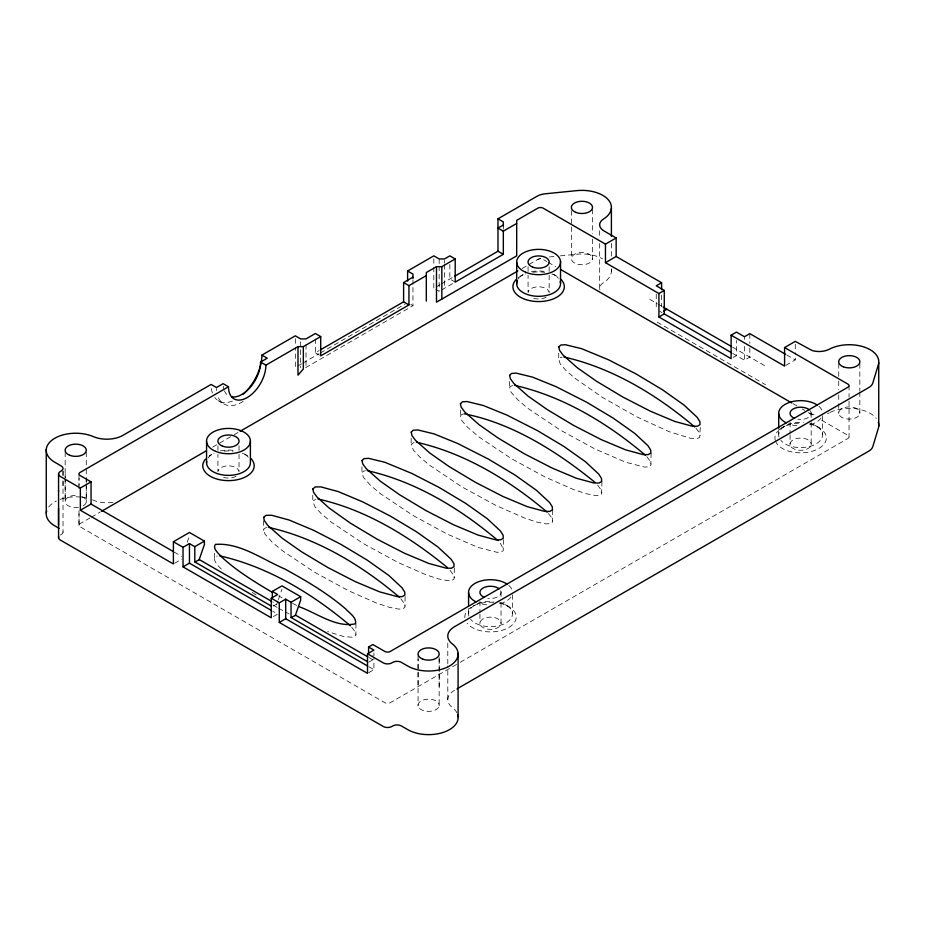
<?xml version="1.0" encoding="UTF-8"?>
<svg xmlns="http://www.w3.org/2000/svg" width="925" height="925" viewBox="0 0 925 925"><rect width="100%" height="100%" fill="white"/><g stroke="black" fill="none" stroke-linecap="round" stroke-linejoin="round"><path stroke-width="0.69" stroke-dasharray="4.62 3.47" d="M63.027 485.717L63.027 481.486M63.027 475.843L63.027 470.189M65.166 497.881L65.166 479.474M65.166 478.052L65.166 473.808M79.007 525.412L79.007 513.757M79.007 488.793L79.007 478.445M86.256 498.957L86.256 483.37M86.256 481.96L86.256 477.705M418.077 685.275L418.077 659.005M439.167 686.338L439.167 655.929M447.792 699.52L447.804 665.954M599.666 288.6L599.678 243.518M611.39 243.391L611.39 256.098M221.364 569.048C218.635 566.551 210.148 557.995 217.294 555.983M405.138 596.532L404.849 607.471L402.699 608.87L398.536 609.089L389.356 607.309L376.88 603.204L348.609 590.774L314.234 572.032L282.206 550.572L272.135 542.154L265.012 534.153L263.637 529.713L264.839 528.152L267.001 527.504M454.337 568.135L454.036 579.062L451.886 580.472L447.735 580.68L438.554 578.911L426.078 574.795L397.796 562.365L363.433 543.623L331.404 522.174L321.333 513.757L314.997 506.9L312.823 501.315L315.679 499.188M503.524 539.726L503.235 550.664L501.084 552.075L496.922 552.283L477.994 547.392L446.995 533.968L412.631 515.225L380.591 493.765L370.532 485.347L363.409 477.358L362.022 472.906L363.224 471.345L365.387 470.698M355.952 623.566L355.882 635.255L353.5 637.279L344.262 636.712L327.693 631.602M552.722 509.953L552.422 522.255L550.283 523.666L546.12 523.885L536.939 522.105L524.463 518L496.193 505.57L461.818 486.828L429.79 465.368L419.719 456.95L413.382 450.093L411.22 444.509L414.065 442.381M601.921 481.555L601.62 493.858L599.469 495.268L595.318 495.476L586.138 493.707L573.662 489.591L545.38 477.161L511.016 458.418L478.988 436.97L467.333 427.038L461.795 420.551L460.407 416.111L461.621 414.539L463.772 413.903M651.107 453.158L650.818 465.46L648.668 466.859L644.505 467.079L625.577 462.188L594.578 448.764L560.203 430.021L528.175 408.561L518.116 400.143L510.993 392.142L509.698 387.39L510.808 386.141L513.525 385.436M700.306 427.489L699.601 437.571L696.317 438.704L690.466 438.253L669.214 431.709L636.909 416.909L602.846 397.611L575.084 378.371L565.718 370.231L560.18 363.745L558.793 359.305L560.007 357.732L562.169 357.096M187.22 542.293L189.452 535.864M277.939 600.845L276.61 604.707L272.852 602.048M278.39 599.562L281.952 589.271M781.324 428.206L785.117 425.962M315.367 339.001L315.367 352.772L319.102 350.61M301.562 363.826L295.318 367.433L295.318 347.314M302.81 363.109L319.021 353.743M320.27 353.026L405.115 304.036M436.276 286.854L439.988 284.715M441.213 283.998L453.551 276.876M305.655 367.641L412.955 305.689L412.955 285.571M441.63 289.941L453.262 283.223M60.31 535.089L61.27 534.534A6.047 3.492 0 0 0 61.27 529.597M90.107 517.896L80.093 523.677A3.781 2.185 0 0 0 80.093 526.764L384.881 702.722A3.781 2.185 0 0 0 390.234 702.722L459.02 663.017M91.355 517.179L100.108 512.115M212.657 447.133L233.031 435.374M234.279 434.658L238.037 432.484M522.082 268.493L537.818 259.416A3.781 2.185 0 0 1 543.16 259.416L546.906 261.578M520.44 276.24L523.111 274.69A21.934 12.661 0 0 0 518.22 279.003M174.594 563.279L181.728 559.163M273.395 606.072L276.61 604.21M273.395 616.559L277.673 614.096L272.702 611.228M733.259 357.432L736.462 355.582L736.462 340.4M732.727 353.419L744.486 360.207L749.828 357.119L749.828 344.701M785.776 365.387L795.28 359.894L795.28 352.772M368.578 662.254L372.856 659.779L372.856 655.628M368.578 672.753L373.92 669.665L373.92 657.085M460.268 662.288L847.947 438.462A3.781 2.185 0 0 0 847.947 435.374L819.215 418.794M549.334 256.977L554.838 256.422M560.353 255.878L576.876 254.213A29.496 17.032 0 0 1 602.557 258.827M809.572 413.221L812.127 414.123A15.124 8.73 0 0 0 816.486 414.978M292.543 603.366L297.122 605.667M285.617 612.084L289.074 613.899M278.668 595.954L282.137 597.839M278.668 608.303L284.449 611.448M272.944 605.054L277.523 607.644M556.202 275.904L553.034 274.101A21.934 12.661 0 0 1 558.423 278.205M815.041 425.373L819.377 427.847M504.9 604.43L509.247 606.904M786.678 354.934L795.28 359.894M649.824 299.376L657.132 303.597M658.068 304.14L662.034 306.429M732.507 347.118L767.461 367.294M659.687 311.251L661.988 312.581M657.132 322.12L765.507 384.696M548.155 262.295L555.659 266.62M792.991 403.647L797.246 406.098M802.206 408.966L804.692 410.399M808.415 412.55L814.22 415.903M455.204 282.102L449.851 279.015L449.851 261.312M435.953 289.513L439.155 291.363L439.155 265.995M410.816 304.452L412.955 305.689M315.367 352.772L320.721 355.859M218.057 400.594L223.411 403.682M369.098 657.617L372.856 659.779M174.177 552.052L181.624 556.353M368.959 666.798L373.92 669.665M252.19 592.416L256.387 595.087M696.016 428.321L698.861 431.998L700.306 435.721M646.818 456.73L649.662 460.396L651.107 464.13M597.631 485.128L601.088 489.857L601.921 492.528M548.433 513.537L551.277 517.202L552.722 520.937M450.047 570.332L453.504 575.072L454.337 577.732M400.849 598.741L404.306 603.47L405.138 606.141M351.662 627.138L355.119 631.868L355.952 634.538M500.344 543.229L503.524 549.334M611.402 268.736L611.402 271.545M599.666 230.707L599.666 237.829M447.792 643.072L447.804 664.52M859.834 363.698L859.834 390.963M859.834 392.027L859.834 413.533A10.591 6.117 0 0 1 843.218 418.007A10.591 6.117 0 0 1 844.814 407.462A10.591 6.117 0 0 1 859.834 413.533M849.046 385.482L849.046 397.16M849.046 401.022L849.046 437.109M838.744 363.698L838.744 376.452M838.744 381.054L838.744 389.552M838.744 394.859L838.744 402.294M838.744 403.716L838.744 413.533M822.545 415.753L822.545 434.484M811.179 412.77L811.179 421.187M811.179 422.598L811.179 444.705A10.591 6.117 0 0 1 794.552 449.18A10.591 6.117 0 0 1 796.159 438.635A10.591 6.117 0 0 1 811.179 444.705M795.28 344.227L795.28 351.35M790.077 422.262L790.077 433.49M790.077 434.889L790.077 444.705M778.711 429.582L778.711 435.351M749.828 333.659L749.828 343.314M744.486 336.746L744.486 339.51M744.486 346.401L744.486 360.207M661.606 295.144L661.606 306.187M656.253 294.092L656.253 309.274M592.474 209.339L592.474 233.771M592.474 239.089L592.474 259.173A10.591 6.117 0 0 1 575.859 263.648A10.591 6.117 0 0 1 577.454 253.103A10.591 6.117 0 0 1 592.474 259.173M571.384 210.761L571.384 259.173M558.735 353.153L558.735 360.01M549.161 266.782L549.161 273.788M549.161 275.199L549.161 292.369A10.591 6.117 0 0 0 538.616 286.796A10.591 6.117 0 0 0 528.071 292.369L528.071 275.199M528.071 266.782L528.071 273.788M512.404 594.81L512.404 613.541M509.536 381.551L509.536 388.419M503.327 226.128L503.327 229.18M501.038 591.827L501.038 597.446M501.038 602.718L501.038 623.762A10.591 6.117 0 0 1 484.422 628.237A10.591 6.117 0 0 1 486.018 617.692A10.591 6.117 0 0 1 501.038 623.762M479.948 601.308L479.948 612.535M479.948 613.946L479.948 623.762M468.57 608.638L468.57 614.408M460.349 409.96L460.349 416.817M444.509 260.341L444.509 263.139M444.509 264.538L444.509 288.276M439.155 258.942L439.155 264.585M439.167 659.005L439.167 705.787A10.591 6.117 0 0 1 422.552 710.261A10.591 6.117 0 0 1 424.147 699.716A10.591 6.117 0 0 1 439.167 705.787M433.813 258.676L433.813 265.729M433.813 267.14L433.813 288.276M418.077 655.929L418.077 705.787M412.955 279.824L412.955 284.299M411.151 438.358L411.151 445.226M373.92 652.888L373.92 655.686M361.953 466.767L361.953 473.623M312.766 495.164L312.766 502.021M306.013 344.609L306.013 367.433M300.671 341.776L300.671 367.641M295.318 338.689L295.318 345.881M263.567 520.821L263.567 530.43M239.032 445.838L239.032 453.192M239.032 454.256L239.032 471.426A10.591 6.117 0 0 0 228.487 465.853A10.591 6.117 0 0 0 217.93 471.426L217.93 454.256M217.93 445.838L217.93 453.192M214.38 553.335L214.38 558.827M86.256 452.209L86.256 467.784M86.256 469.206L86.256 476.641M86.256 478.052L86.256 482.307M86.256 483.717L86.256 502.044M79.007 474.941L79.007 485.29M79.007 510.797L79.007 525.03M65.166 452.209L65.166 477.705M65.166 479.127L65.166 502.044M63.027 470.987L63.027 475.23M63.027 480.873L63.027 532.372M830.211 412.365A29.496 17.032 0 0 1 876.218 418.412M611.309 269.533A29.496 17.032 0 0 1 603.643 282.507A15.124 8.73 0 0 0 599.886 289.93M235.968 476.283A10.591 6.117 0 0 1 220.994 476.283M546.108 297.226A10.591 6.117 0 0 1 531.135 297.226M810.219 410.723A10.591 6.117 0 0 1 808.739 417.233A10.591 6.117 0 0 1 797.893 419.21M500.714 590.774A10.591 6.117 0 0 1 487.752 598.267M821.03 417.95A21.934 12.661 0 0 1 808.67 425.084M796.899 425.778A21.934 12.661 0 0 1 788.597 423.893M818.96 406.364A21.934 12.661 0 0 1 822.244 411.151M510.889 597.007A21.934 12.661 0 0 1 498.54 604.141M486.77 604.834A21.934 12.661 0 0 1 478.468 602.95M508.831 585.421A21.934 12.661 0 0 1 512.103 590.208M810.046 423.488A21.934 12.661 0 0 1 816.139 443.873A21.934 12.661 0 0 1 780.827 440.358M779.012 437.062A21.934 12.661 0 0 1 803.362 422.355M208.079 458.06A21.934 12.661 0 0 1 212.97 453.747L209.177 455.99A25.715 14.846 0 0 1 214.114 453.481M220.439 450.926A21.934 12.661 0 0 1 235.112 450.637M248.282 457.262A21.934 12.661 0 0 0 242.893 453.158L247.229 455.632A25.715 14.846 0 0 0 242.165 453.215M499.916 602.533A21.934 12.661 0 0 1 505.998 622.93A21.934 12.661 0 0 1 470.686 619.415M468.882 616.119A21.934 12.661 0 0 1 474.988 605.019M477.242 603.886A21.934 12.661 0 0 1 493.233 601.412M531.505 271.673A21.934 12.661 0 0 1 545.253 271.58M81.782 496.494A10.591 6.117 0 0 1 81.782 506.518M78.452 507.409A10.591 6.117 0 0 1 65.132 501.512A10.591 6.117 0 0 1 78.452 495.603M809.375 424.043A25.715 14.846 0 0 1 818.417 448.717A25.715 14.846 0 0 1 776.098 442.451M775.312 440.612A25.715 14.846 0 0 1 777.647 431.351M779.312 429.709A25.715 14.846 0 0 1 801.859 423.176M224.243 451.146A25.715 14.846 0 0 1 232.996 451.169M499.246 603.1A25.715 14.846 0 0 1 509.432 627.092A25.715 14.846 0 0 1 467.148 623.288M464.812 617.773A25.715 14.846 0 0 1 467.507 610.407M469.172 608.766A25.715 14.846 0 0 1 471.183 607.251M473.519 605.91A25.715 14.846 0 0 1 493.915 602.348M518.266 277.662A25.715 14.846 0 0 1 525.643 273.916M532.765 272.274A25.715 14.846 0 0 1 544.744 272.32M551.832 273.997A25.715 14.846 0 0 1 558.457 277.292M243.229 401.358A35.925 20.743 -60 0 1 217.78 396.12M216.6 390.616A35.925 20.743 -60 0 1 216.462 388.581M226.706 394.304A26.467 15.286 -60 0 1 224.451 390.87M223.723 388.708A26.467 15.286 -60 0 1 223.283 386.292M232.395 401.092A35.925 20.743 -60 0 1 214.739 397.461M212.438 393.033A35.925 20.743 -60 0 1 211.247 387.529M112.862 502.321A22.686 13.1 0 0 1 93.321 500.194A29.496 17.032 0 0 0 90.373 499.084M48.701 507.016A29.496 17.032 0 0 1 56.309 501.038M60.09 499.419A29.496 17.032 0 0 1 80.429 497.049M81.585 497.164A29.496 17.032 0 0 1 89.332 498.748M456.962 712.897A29.496 17.032 0 0 0 452.279 707.44A22.686 13.1 0 0 1 454.441 690.362M829.332 412.804A15.124 8.73 0 0 1 827.517 413.637M537.101 259.821A15.124 8.73 0 0 1 540.824 258.248"/><path stroke-width="1.39" d="M46.262 449.353L46.262 512.947M58.564 525.099L58.564 508.16M58.564 491.221L58.564 473.669M173.403 541.726L183.034 547.288L189.452 543.588L194.793 546.675L194.793 561.926L199.072 559.949L204.413 544.513L204.413 541.113L189.452 532.465L173.403 541.726L173.403 563.961L80.359 510.242L80.359 488.018L91.055 481.844L91.055 504.067L172.94 551.335M272.332 598.371L272.332 591.433L277.673 594.521L271.256 598.221L271.256 617.796L183.034 566.863L183.034 547.288M611.402 236.303L611.402 207.952M878.738 426.263L878.738 362.669M243.298 394.108A35.925 20.743 -60 0 0 261.902 355.108L295.318 335.821L300.671 338.908L306.013 338.908L315.367 333.497L320.721 336.584L320.721 355.859L408.942 304.915L408.942 285.652L403.601 282.564L403.601 301.828L408.942 304.915M407.613 281.05L407.613 270.99L433.813 255.855L439.155 258.942L444.509 258.942L449.851 255.855L455.204 258.942L455.204 282.102L503.327 254.317L503.327 231.157L516.693 223.445M454.788 276.17L497.974 251.23L497.974 218.82L537.101 196.227A15.124 8.73 0 0 1 545.207 193.799L576.876 190.619A29.496 17.032 0 0 1 607.806 199.233A29.496 17.032 0 0 1 603.643 218.913A15.124 8.73 0 0 0 604.094 230.996L616.154 237.956L616.154 256.479L661.606 282.715L661.606 289.618M231.817 396.894A26.467 15.286 -60 0 0 250.86 386.592A26.467 15.286 -60 0 0 260.561 362.057L267.244 358.195L261.902 355.108M403.601 282.564L412.955 277.165M503.327 224.983L497.974 228.07L503.327 231.157M320.721 336.584L303.342 346.621L297.989 346.621L265.914 365.144A26.467 15.286 -60 0 1 247.195 397.565A26.467 15.286 -60 0 1 228.487 386.754L80.093 472.421A3.781 2.185 0 0 0 80.093 475.508L91.055 481.844M455.204 258.942L441.838 266.666L436.484 266.666L426.321 272.528L426.321 301.053M408.942 285.652L426.321 275.615M320.339 349.893L403.601 301.828M80.359 510.242L91.055 504.067M101.357 511.398L206.402 450.752M240.176 431.258L517.803 270.967M436.484 266.666L436.484 302.163L516.693 255.867L516.693 220.358L537.818 208.16A3.781 2.185 0 0 1 543.16 208.16L605.459 244.131L616.154 237.956M605.459 244.131L605.459 262.654L616.154 256.479M194.793 546.675L204.413 541.113M661.606 282.715L656.253 285.802L664.277 290.438L664.277 313.899L658.924 316.986L658.924 293.526L605.459 262.654M183.034 566.863L189.452 563.152L271.464 610.512M658.924 293.526L664.277 290.438M663.745 311.124L666.948 309.274M272.332 591.433L281.952 585.872L300.671 596.683L300.671 600.082L295.318 615.518L291.04 617.495L291.04 602.244L285.698 599.157L279.281 602.857L271.256 598.221M658.924 316.986L731.12 358.669L731.12 335.197L736.462 332.11L744.486 336.746L749.828 333.659L785.452 354.229M291.04 602.244L300.671 596.683M279.281 602.857L279.281 622.433L285.698 618.721L367.711 666.081M731.12 335.197L784.585 366.069L784.585 347.546L795.28 341.371L812.127 350.529A15.124 8.73 0 0 0 829.332 349.211A29.496 17.032 0 0 1 863.43 346.806A29.496 17.032 0 0 1 878.345 364.67L872.83 382.95A15.124 8.73 0 0 1 868.633 387.633L454.441 626.757A22.686 13.1 0 0 0 452.279 643.846A29.496 17.032 0 0 1 447.908 666.89A29.496 17.032 0 0 1 407.775 666.046L401.358 662.346A6.047 3.492 0 0 0 392.801 662.346L391.842 662.901A6.047 3.492 0 0 1 383.285 662.901L367.502 653.79L367.502 673.365L279.281 622.433M368.578 653.94L368.578 647.003L372.856 644.528L384.881 651.478A3.781 2.185 0 0 0 390.234 651.478L847.947 387.217A3.781 2.185 0 0 0 847.947 384.129L784.585 347.546M367.502 653.79L373.92 650.09L368.578 647.003M456.938 688.917L868.633 451.227A15.124 8.73 0 0 0 872.83 446.544L878.345 428.263A29.496 17.032 0 0 0 878.288 422.251M464.327 413.845C512.311 423.13 557.405 451.782 594.925 482.307M563.949 357.004C612.362 367.861 657.143 395.056 694.744 426.957M514.751 385.401C563.163 396.27 607.945 423.453 645.546 455.354M416.366 442.208C464.778 453.065 509.559 480.26 547.161 512.161M367.179 470.605C415.591 481.474 460.361 508.658 497.962 540.558M317.98 499.014C365.837 509.559 409.74 536.673 447.342 567.522M268.782 527.412C317.194 538.281 361.976 565.464 399.577 597.365M219.595 555.821C268.007 566.678 312.777 593.873 350.39 625.763M299.411 606.823C316.963 613.159 336.342 628.052 355.466 623.797C356.958 617.507 349.234 613.032 345.649 608.893C327.161 593.018 306.002 580.611 284.715 568.933C262.793 559.706 239.968 542.374 215.34 544.409C212.195 548.803 218.924 553.578 221.364 556.7C236.395 570.794 254.167 581.559 271.788 592.058M663.271 307.146L731.27 346.413M664.081 313.783L731.478 352.703M497.974 218.82L503.327 221.907L503.327 226.128M560.654 269.51L791.742 402.93M497.974 251.23L503.327 254.317M407.613 270.99L412.955 274.077L412.955 278.39M260.561 362.057L265.914 365.144M228.487 386.754L223.133 383.667L216.45 387.529L211.108 384.442L122.909 435.351A22.686 13.1 0 0 1 93.321 436.6A29.496 17.032 0 0 0 53.396 439.121A29.496 17.032 0 0 0 54.864 462.303L61.27 466.003A6.047 3.492 0 0 1 61.27 470.941L60.31 471.496A6.047 3.492 0 0 0 60.31 476.433L80.359 488.018M199.072 559.452L271.603 601.331M295.318 615.021L367.849 656.9M194.793 561.926L271.083 605.968M291.04 617.495L367.329 661.537M59.142 528.36L54.864 525.897A29.496 17.032 0 0 1 46.666 510.912M778.711 413.741L778.711 428.148M560.538 261.602L560.538 283.212M516.705 262.469L516.705 284.079M468.57 592.798L468.57 605.759M458.095 653.316L458.095 716.91M441.838 266.666L441.838 299.076M303.342 346.621L303.342 368.971L297.989 375.145L297.989 346.621M285.698 599.157L285.698 618.721M250.398 440.658L250.398 462.269A21.934 12.661 0 0 1 227.735 475.358A21.934 12.661 0 0 1 206.668 461.402M206.564 441.526L206.564 463.136M189.452 543.588L189.452 563.152M58.564 490.608L58.564 537.864M794.552 418.308A10.591 6.117 0 0 1 793.141 408.989A10.591 6.117 0 0 1 809.306 409.798M484.422 597.365A10.591 6.117 0 0 1 483.012 588.034A10.591 6.117 0 0 1 499.165 588.855M786.215 422.852A21.934 12.661 0 0 1 785.117 404.352A21.934 12.661 0 0 1 817.157 404.988M476.074 601.909A21.934 12.661 0 0 1 474.988 583.409A21.934 12.661 0 0 1 507.016 584.045M560.226 281.489A21.934 12.661 0 0 1 537.864 296.301A21.934 12.661 0 0 1 517.306 280.645M251.08 458.708A25.715 14.846 0 0 1 228.891 480.63A25.715 14.846 0 0 1 205.5 459.135M560.388 278.83A25.715 14.846 0 0 1 555.59 297.885A25.715 14.846 0 0 1 522.267 298.185A25.715 14.846 0 0 1 516.416 279.246M58.749 536.662A6.047 3.492 0 0 0 60.31 540.038L383.285 726.495A6.047 3.492 0 0 0 391.842 726.495L392.801 725.94A6.047 3.492 0 0 1 401.358 725.94L407.775 729.652A29.496 17.032 0 0 0 442.058 732.762A29.496 17.032 0 0 0 457.736 714.886M263.637 517.364L264.4 520.74L267.857 525.481L282.206 538.223L301.388 551.67L327.866 567.545L355.339 581.663L379.608 591.85L396.998 596.579L402.225 596.625L404.849 595.122L404.757 592.093L401.959 587.687L388.789 575.431L367.329 560.203L340.851 544.316L313.378 530.21L289.097 520.012L271.719 515.283L266.018 515.341L263.637 517.364M312.823 488.967L313.598 492.343L317.055 497.072L329.115 508.033L350.575 523.261L377.065 539.148L404.526 553.254L428.807 563.452L446.185 568.181L451.412 568.227L454.036 566.713L453.955 563.695L451.157 559.29L437.976 547.022L416.516 531.794L390.038 515.919L362.565 501.801L338.296 491.614L320.906 486.885L315.205 486.943L312.823 488.967M362.022 460.558L362.785 463.945L366.242 468.674L380.591 481.416L399.773 494.863L426.252 510.739L453.724 524.857L477.994 535.043L495.384 539.772L500.61 539.83L503.235 538.315L503.142 535.298L500.344 530.881L487.174 518.624L465.714 503.397L439.236 487.51L411.764 473.403L384.869 462.292L368.566 458.326L363.964 458.661L362.022 460.558M411.22 432.16L411.983 435.536L415.441 440.277L429.79 453.019L448.96 466.466L475.45 482.341L502.911 496.447L527.192 506.646L544.571 511.375L549.808 511.421L552.422 509.906L552.341 506.888L549.543 502.483L536.373 490.227L514.913 474.988L488.423 459.112L457.667 443.48L434.068 433.894L417.753 429.917L413.163 430.264L411.22 432.16M460.407 403.762L461.182 407.139L464.639 411.868L478.988 424.621L498.159 438.057L524.637 453.944L552.109 468.05L576.379 478.248L593.769 482.966L598.995 483.023L601.62 481.509L601.528 478.491L598.741 474.086L585.56 461.818L564.1 446.59L537.622 430.715L506.865 415.071L483.266 405.497L466.952 401.519L462.361 401.866L460.407 403.762M509.606 375.353L510.369 378.741L513.826 383.47L528.175 396.212L547.357 409.659L573.835 425.535L601.308 439.653L625.577 449.839L642.968 454.568L648.194 454.614L650.818 453.111L650.726 450.093L647.928 445.677L634.758 433.42L613.298 418.192L586.82 402.306L556.052 386.673L532.453 377.088L516.138 373.122L511.548 373.457L509.606 375.353M558.793 346.956L559.567 350.332L563.024 355.061L577.373 367.815L596.544 381.262L623.034 397.137L650.495 411.243L674.776 421.442L692.154 426.171L697.392 426.217L700.005 424.702L699.924 421.684L697.126 417.279L683.957 405.011L662.485 389.783L636.007 373.908L608.534 359.802L581.652 348.69L565.337 344.713L560.747 345.06L558.793 346.956M222.405 446.093A10.591 6.117 0 0 0 239.032 441.618A10.591 6.117 0 0 0 224.012 435.548A10.591 6.117 0 0 0 222.405 446.093M532.546 267.048A10.591 6.117 0 0 0 549.161 262.573A10.591 6.117 0 0 0 534.141 256.491A10.591 6.117 0 0 0 532.546 267.048M215.629 451.354A21.934 12.661 0 0 0 250.293 442.381A21.934 12.661 0 0 0 219.514 429.535A21.934 12.661 0 0 0 215.629 451.354M525.77 272.297A21.934 12.661 0 0 0 560.434 263.324A21.934 12.661 0 0 0 529.655 250.478A21.934 12.661 0 0 0 525.77 272.297M422.552 659.016A10.591 6.117 0 0 0 439.167 654.542A10.591 6.117 0 0 0 424.147 648.471A10.591 6.117 0 0 0 422.552 659.016M843.218 366.762A10.591 6.117 0 0 0 859.834 362.288A10.591 6.117 0 0 0 844.814 356.206A10.591 6.117 0 0 0 843.218 366.762M575.859 212.403A10.591 6.117 0 0 0 592.474 207.928A10.591 6.117 0 0 0 577.454 201.858A10.591 6.117 0 0 0 575.859 212.403M69.641 455.262A10.591 6.117 0 0 0 86.256 450.787A10.591 6.117 0 0 0 71.237 444.717A10.591 6.117 0 0 0 69.641 455.262"/></g></svg>
